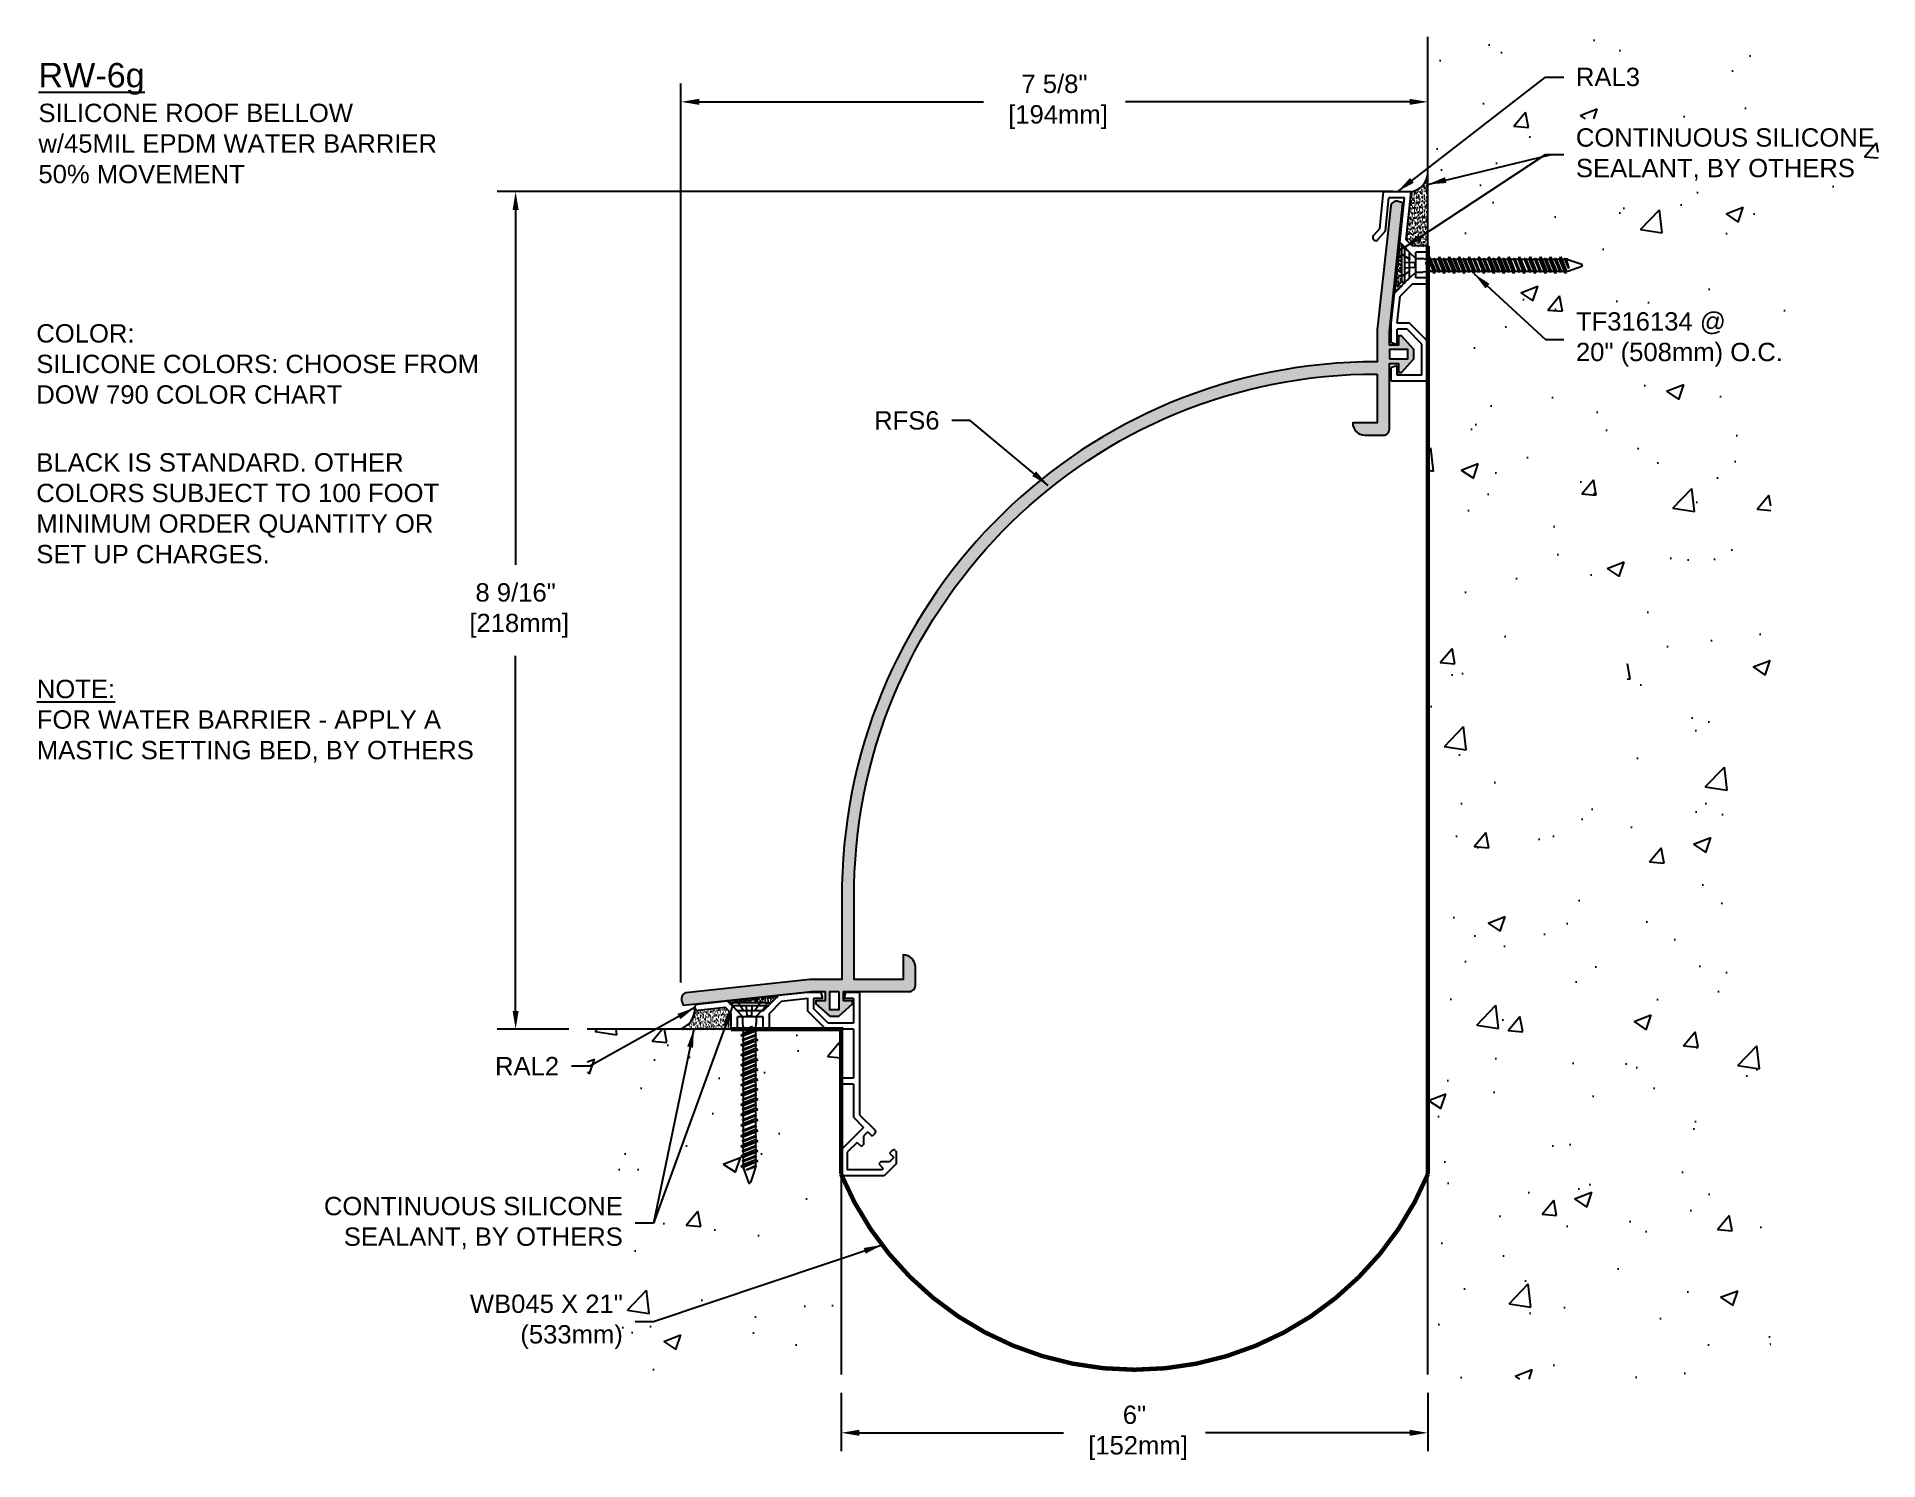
# Model space of a CAD drawing. Header units: inches. Extents: x 1.1 to 20, y 0.5 to 15.1.
import ezdxf

# ---------------------------------------------------------------- set-up
doc = ezdxf.new("R2010")
doc.units = ezdxf.units.IN
doc.header["$MEASUREMENT"] = 0
doc.linetypes.add('DASHED', pattern=[0.75, 0.5, -0.25])
for name, color, linetype in [('Anchors', 4, 'Continuous'), ('Conditions', 1, 'Continuous'), ('Dimensions', 3, 'Continuous'), ('Fillers', 2, 'Continuous'), ('Metals', 7, 'Continuous'), ('TEXT', 2, 'Continuous')]:
    doc.layers.add(name, color=color, linetype=linetype)
doc.styles.add('ARIAL', font='arial.ttf')
doc.dimstyles.new('Arial', dxfattribs={"dimtxt": 0.1875, "dimasz": 0.1875, "dimexe": 0.1875, "dimexo": 0.1875, "dimgap": 0.1875, "dimtad": 0, "dimtih": 1, "dimtoh": 1, "dimdec": 4, "dimzin": 3, "dimdsep": 46, "dimlunit": 4, "dimtxsty": 'ARIAL', "dimcen": 0.1875, "dimadec": 0, "dimazin": 0, "dimtfac": 1, "dimtdec": 4, "dimtofl": 0, "dimtmove": 0, "dimatfit": 3, "dimfxl": 0, "dimfrac": 2, "dimtolj": 1, "dimtzin": 0, "dimarcsym": 0})

# ---------------------------------------------------------------- blocks, each defined once
blk = doc.blocks.new('*D7')
at = {"layer": 'DEFPOINTS', "color": 0}
for p in [(9.371, 1.417), (15.371, 1.417), (15.371, 0.82)]:
    blk.add_point(p, dxfattribs=at)
at = {"layer": 'Dimensions', "color": 0, "lineweight": -2}
for p, q in [((9.371, 1.23), (9.371, 0.632)), ((15.371, 1.23), (15.371, 0.632)), ((9.559, 0.82), (11.646, 0.82)), ((15.184, 0.82), (13.096, 0.82))]:
    blk.add_line(p, q, dxfattribs=at)
at = {"layer": 'Dimensions', "color": 0}
for points in [[(9.559, 0.851), (9.559, 0.789), (9.371, 0.82)], [(15.184, 0.851), (15.184, 0.789), (15.371, 0.82)]]:
    blk.add_solid(points, dxfattribs=at)
at = {"layer": 'Dimensions', "color": 0, "insert": (12.371, 0.82), "char_height": 0.1875, "attachment_point": 5, "style": 'ARIAL'}
blk.add_mtext('\\A1;6"\\P [152mm]', dxfattribs=at)
blk = doc.blocks.new('A$C63CB1885')
for p, q in [((-0.176, 0), (-0.175, 0.018)), ((-0.176, 0), (0.176, 0)), ((-0.176, 0), (-0.07, -0.113)), ((-0.163, 0.029), (0.163, 0.029)), ((0.07, -0.113), (0.176, 0)), ((0.176, 0), (0.175, 0.018)), ((-0.07, -0.113), (0.07, -0.113)), ((-0.07, -0.113), (-0.07, -0.18)), ((0.07, -0.113), (0.07, -0.18)), ((-0.086, -0.302), (0.086, -0.251)), ((-0.086, -0.302), (-0.062, -0.289)), ((-0.086, -0.302), (-0.062, -0.315)), ((-0.086, -0.403), (0.086, -0.353)), ((-0.074, -0.251), (0.032, -0.215)), ((-0.074, -0.251), (-0.062, -0.245)), ((-0.074, -0.251), (-0.062, -0.257)), ((-0.074, -0.353), (0.074, -0.302)), ((-0.074, -0.353), (-0.062, -0.346)), ((-0.074, -0.353), (-0.062, -0.359)), ((-0.069, -0.189), (-0.063, -0.215)), ((-0.062, -0.245), (0.032, -0.215)), ((0.032, -0.215), (-0.062, -0.257)), ((-0.062, -0.225), (-0.062, -0.245)), ((0.062, -0.238), (-0.062, -0.289)), ((-0.062, -0.257), (-0.062, -0.289)), ((0.062, -0.264), (-0.062, -0.315)), ((-0.062, -0.346), (0.062, -0.296)), ((0.062, -0.308), (-0.062, -0.359)), ((-0.062, -0.315), (-0.062, -0.346)), ((0.062, -0.34), (-0.062, -0.391)), ((-0.062, -0.359), (-0.062, -0.391)), ((0.062, -0.366), (-0.062, -0.416)), ((0.062, -0.225), (0.062, -0.238)), ((0.086, -0.251), (0.062, -0.238)), ((0.086, -0.251), (0.062, -0.264)), ((0.062, -0.264), (0.062, -0.296)), ((0.074, -0.302), (0.062, -0.296)), ((0.074, -0.302), (0.062, -0.308)), ((0.062, -0.308), (0.062, -0.34)), ((0.086, -0.353), (0.062, -0.34)), ((0.086, -0.353), (0.062, -0.366)), ((0.062, -0.366), (0.062, -0.397)), ((0.069, -0.189), (0.063, -0.215)), ((-0.086, -0.403), (-0.062, -0.391)), ((-0.086, -0.403), (-0.062, -0.416)), ((-0.086, -0.505), (0.086, -0.454)), ((-0.086, -0.505), (-0.062, -0.492)), ((-0.086, -0.505), (-0.062, -0.518)), ((-0.086, -0.607), (0.086, -0.556)), ((-0.074, -0.454), (0.074, -0.403)), ((-0.074, -0.454), (-0.062, -0.448)), ((-0.074, -0.454), (-0.062, -0.46)), ((-0.074, -0.556), (0.074, -0.505)), ((-0.074, -0.556), (-0.062, -0.55)), ((-0.074, -0.556), (-0.062, -0.562)), ((-0.062, -0.448), (0.062, -0.397)), ((0.062, -0.41), (-0.062, -0.46)), ((-0.062, -0.416), (-0.062, -0.448)), ((0.062, -0.441), (-0.062, -0.492)), ((-0.062, -0.46), (-0.062, -0.492)), ((0.062, -0.467), (-0.062, -0.518)), ((-0.062, -0.55), (0.062, -0.499)), ((0.062, -0.511), (-0.062, -0.562)), ((-0.062, -0.518), (-0.062, -0.55)), ((0.062, -0.543), (-0.062, -0.594)), ((-0.062, -0.562), (-0.062, -0.594)), ((0.074, -0.403), (0.062, -0.397)), ((0.074, -0.403), (0.062, -0.41)), ((0.062, -0.41), (0.062, -0.441)), ((0.086, -0.454), (0.062, -0.441)), ((0.086, -0.454), (0.062, -0.467)), ((0.062, -0.467), (0.062, -0.499)), ((0.074, -0.505), (0.062, -0.499)), ((0.074, -0.505), (0.062, -0.511)), ((0.062, -0.511), (0.062, -0.543)), ((0.086, -0.556), (0.062, -0.543)), ((0.086, -0.556), (0.062, -0.569)), ((-0.086, -0.607), (-0.062, -0.594)), ((-0.086, -0.607), (-0.062, -0.619)), ((-0.086, -0.708), (0.086, -0.657)), ((-0.086, -0.708), (-0.062, -0.695)), ((-0.086, -0.708), (-0.062, -0.721)), ((-0.074, -0.657), (0.074, -0.607)), ((-0.074, -0.657), (-0.062, -0.651)), ((-0.074, -0.657), (-0.062, -0.664)), ((-0.074, -0.759), (0.074, -0.708)), ((-0.074, -0.759), (-0.062, -0.753)), ((0.062, -0.569), (-0.062, -0.619)), ((-0.062, -0.651), (0.062, -0.6)), ((0.062, -0.613), (-0.062, -0.664)), ((-0.062, -0.619), (-0.062, -0.651)), ((0.062, -0.644), (-0.062, -0.695)), ((-0.062, -0.664), (-0.062, -0.695)), ((0.062, -0.67), (-0.062, -0.721)), ((-0.062, -0.753), (0.062, -0.702)), ((0.062, -0.714), (-0.062, -0.765)), ((-0.062, -0.721), (-0.062, -0.753)), ((0.062, -0.746), (-0.062, -0.797)), ((0.062, -0.569), (0.062, -0.6)), ((0.074, -0.607), (0.062, -0.6)), ((0.074, -0.607), (0.062, -0.613)), ((0.062, -0.613), (0.062, -0.644)), ((0.086, -0.657), (0.062, -0.644)), ((0.086, -0.657), (0.062, -0.67)), ((0.062, -0.67), (0.062, -0.702)), ((0.074, -0.708), (0.062, -0.702)), ((0.074, -0.708), (0.062, -0.714)), ((0.062, -0.714), (0.062, -0.746)), ((0.086, -0.759), (0.062, -0.746)), ((-0.086, -0.81), (0.086, -0.759)), ((-0.086, -0.81), (-0.062, -0.797)), ((-0.086, -0.81), (-0.062, -0.823)), ((-0.086, -0.911), (0.086, -0.86)), ((-0.086, -0.911), (-0.062, -0.898)), ((-0.086, -0.911), (-0.062, -0.924)), ((-0.074, -0.759), (-0.062, -0.765)), ((-0.074, -0.86), (0.074, -0.81)), ((-0.074, -0.86), (-0.062, -0.854)), ((-0.074, -0.86), (-0.062, -0.867)), ((-0.074, -0.962), (0.074, -0.911)), ((-0.062, -0.765), (-0.062, -0.797)), ((0.062, -0.772), (-0.062, -0.823)), ((-0.062, -0.854), (0.062, -0.804)), ((0.062, -0.816), (-0.062, -0.867)), ((-0.062, -0.823), (-0.062, -0.854)), ((0.062, -0.848), (-0.062, -0.898)), ((-0.062, -0.867), (-0.062, -0.898)), ((0.062, -0.873), (-0.062, -0.924)), ((-0.062, -0.956), (0.062, -0.905)), ((0.062, -0.917), (-0.062, -0.968)), ((-0.062, -0.924), (-0.062, -0.956)), ((0.086, -0.759), (0.062, -0.772)), ((0.062, -0.772), (0.062, -0.804)), ((0.074, -0.81), (0.062, -0.804)), ((0.074, -0.81), (0.062, -0.816)), ((0.062, -0.816), (0.062, -0.848)), ((0.086, -0.86), (0.062, -0.848)), ((0.086, -0.86), (0.062, -0.873)), ((0.062, -0.873), (0.062, -0.905)), ((0.074, -0.911), (0.062, -0.905)), ((0.074, -0.911), (0.062, -0.917)), ((0.062, -0.917), (0.062, -0.949)), ((-0.086, -1.013), (0.086, -0.962)), ((-0.086, -1.013), (-0.062, -1)), ((-0.086, -1.013), (-0.062, -1.026)), ((-0.086, -1.114), (0.086, -1.064)), ((-0.086, -1.114), (-0.062, -1.101)), ((-0.086, -1.114), (-0.062, -1.127)), ((-0.074, -0.962), (-0.062, -0.956)), ((-0.074, -0.962), (-0.062, -0.968)), ((-0.074, -1.064), (0.074, -1.013)), ((-0.074, -1.064), (-0.062, -1.057)), ((-0.074, -1.064), (-0.062, -1.07)), ((-0.074, -1.171), (0.074, -1.121)), ((0.062, -0.949), (-0.062, -1)), ((-0.062, -0.968), (-0.062, -1)), ((0.062, -0.975), (-0.062, -1.026)), ((-0.062, -1.057), (0.062, -1.007)), ((0.062, -1.019), (-0.062, -1.07)), ((-0.062, -1.026), (-0.062, -1.057)), ((0.062, -1.051), (-0.062, -1.101)), ((-0.062, -1.07), (-0.062, -1.101)), ((0.062, -1.077), (-0.062, -1.127)), ((-0.062, -1.165), (0.062, -1.115)), ((0.062, -1.127), (-0.062, -1.178)), ((-0.062, -1.127), (-0.062, -1.165)), ((0.086, -0.962), (0.062, -0.949)), ((0.086, -0.962), (0.062, -0.975)), ((0.062, -0.975), (0.062, -1.007)), ((0.074, -1.013), (0.062, -1.007)), ((0.074, -1.013), (0.062, -1.019)), ((0.062, -1.019), (0.062, -1.051)), ((0.086, -1.064), (0.062, -1.051)), ((0.086, -1.064), (0.062, -1.077)), ((0.062, -1.077), (0.062, -1.115)), ((0.074, -1.121), (0.062, -1.115)), ((0.074, -1.121), (0.062, -1.127)), ((0.062, -1.127), (0.062, -1.159)), ((-0.086, -1.222), (0.086, -1.171)), ((-0.086, -1.222), (-0.062, -1.209)), ((-0.086, -1.222), (-0.062, -1.235)), ((-0.086, -1.332), (0.086, -1.282)), ((-0.074, -1.171), (-0.062, -1.165)), ((-0.074, -1.171), (-0.062, -1.178)), ((-0.074, -1.282), (0.074, -1.231)), ((-0.074, -1.282), (-0.062, -1.275)), ((-0.074, -1.282), (-0.062, -1.288)), ((0.062, -1.159), (-0.062, -1.209)), ((-0.062, -1.178), (-0.062, -1.209)), ((0.062, -1.184), (-0.062, -1.235)), ((-0.062, -1.275), (0.062, -1.225)), ((-0.062, -1.235), (-0.062, -1.275)), ((0.062, -1.237), (-0.062, -1.288)), ((0.062, -1.269), (-0.062, -1.319)), ((-0.062, -1.288), (-0.062, -1.319)), ((0.062, -1.295), (-0.062, -1.345)), ((0.086, -1.171), (0.062, -1.159)), ((0.086, -1.171), (0.062, -1.184)), ((0.062, -1.184), (0.062, -1.225)), ((0.074, -1.231), (0.062, -1.225)), ((0.074, -1.231), (0.062, -1.237)), ((0.062, -1.237), (0.062, -1.269)), ((0.086, -1.282), (0.062, -1.269)), ((0.086, -1.282), (0.062, -1.295)), ((0.062, -1.295), (0.062, -1.33)), ((-0.086, -1.332), (-0.062, -1.319)), ((-0.086, -1.332), (-0.062, -1.345)), ((-0.086, -1.438), (0.086, -1.387)), ((-0.086, -1.438), (-0.062, -1.425)), ((-0.086, -1.438), (-0.062, -1.451)), ((-0.086, -1.54), (0.086, -1.489)), ((-0.074, -1.387), (0.074, -1.336)), ((-0.074, -1.387), (-0.062, -1.381)), ((-0.074, -1.387), (-0.062, -1.393)), ((-0.074, -1.489), (0.074, -1.439)), ((-0.074, -1.489), (-0.062, -1.483)), ((-0.074, -1.489), (-0.062, -1.496)), ((-0.062, -1.381), (0.062, -1.33)), ((0.062, -1.343), (-0.062, -1.393)), ((-0.062, -1.345), (-0.062, -1.381)), ((0.062, -1.374), (-0.062, -1.425)), ((-0.062, -1.393), (-0.062, -1.425)), ((0.062, -1.4), (-0.062, -1.451)), ((-0.062, -1.483), (0.062, -1.433)), ((0.062, -1.445), (-0.062, -1.496)), ((-0.062, -1.451), (-0.062, -1.483)), ((0.062, -1.477), (-0.062, -1.527)), ((-0.062, -1.496), (-0.062, -1.527)), ((0.062, -1.502), (-0.062, -1.553)), ((0.074, -1.336), (0.062, -1.33)), ((0.074, -1.336), (0.062, -1.343)), ((0.062, -1.343), (0.062, -1.374)), ((0.086, -1.387), (0.062, -1.374)), ((0.086, -1.387), (0.062, -1.4)), ((0.062, -1.4), (0.062, -1.433)), ((0.074, -1.439), (0.062, -1.433)), ((0.074, -1.439), (0.062, -1.445)), ((0.062, -1.445), (0.062, -1.477)), ((0.086, -1.489), (0.062, -1.477)), ((0.086, -1.489), (0.062, -1.502)), ((0.062, -1.502), (0.062, -1.535)), ((-0.086, -1.54), (-0.062, -1.527)), ((-0.086, -1.54), (-0.062, -1.553)), ((-0.086, -1.643), (0.086, -1.592)), ((-0.086, -1.643), (-0.062, -1.63)), ((-0.086, -1.643), (-0.062, -1.655)), ((-0.074, -1.592), (0.074, -1.541)), ((-0.074, -1.592), (-0.062, -1.586)), ((-0.074, -1.592), (-0.062, -1.598)), ((-0.062, -1.586), (0.062, -1.535)), ((0.062, -1.547), (-0.062, -1.598)), ((-0.062, -1.553), (-0.062, -1.586)), ((0.062, -1.579), (-0.062, -1.63)), ((-0.062, -1.598), (-0.062, -1.63)), ((0.062, -1.605), (-0.062, -1.655)), ((-0.06, -1.668), (-0.01, -1.81)), ((-0.034, -1.679), (0.062, -1.636)), ((-0.034, -1.679), (0.074, -1.643)), ((0.062, -1.649), (-0.034, -1.679)), ((0.06, -1.668), (0.01, -1.81)), ((0.074, -1.541), (0.062, -1.535)), ((0.074, -1.541), (0.062, -1.547)), ((0.062, -1.547), (0.062, -1.579)), ((0.086, -1.592), (0.062, -1.579)), ((0.086, -1.592), (0.062, -1.605)), ((0.062, -1.605), (0.062, -1.652)), ((0.074, -1.643), (0.062, -1.636)), ((0.074, -1.643), (0.062, -1.649))]:
    blk.add_line(p, q)
at = {"linetype": 'DASHED', "ltscale": 0.025}
for p, q in [((-0.113, 0.029), (-0.024, -0.106)), ((-0.024, -0.106), (-0.031, 0.028)), ((0.024, -0.106), (0.031, 0.029)), ((0.112, 0.029), (0.024, -0.106)), ((-0.024, -0.106), (0.024, -0.106))]:
    blk.add_line(p, q, dxfattribs=at)
for centre, radius, start, end in [((-0.163, 0.017), 0.0112, 90, 175), ((0.163, 0.017), 0.0112, 5, 90), ((-0.023, -0.18), 0.0465, 180, 191.9357), ((0.023, -0.18), 0.0465, 348.0643, 0), ((-0.109, -0.225), 0.0465, 0, 11.9357), ((0.109, -0.225), 0.0465, 168.0643, 180), ((-0.016, -1.652), 0.0465, 183.9476, 199.3058), ((0.016, -1.652), 0.0465, 340.6942, 0), ((0, -1.806), 0.0106, 204.1001, 335.8999)]:
    blk.add_arc(centre, radius, start, end)
blk = doc.blocks.new('TF316134')
blk.add_blockref('A$C63CB1885', (0, -0.0285))
blk = doc.blocks.new('*D8')
at = {"layer": 'DEFPOINTS', "color": 0}
for p in [(6.044, 13.51), (15.2, 13.51), (6.777, 4.947)]:
    blk.add_point(p, dxfattribs=at)
at = {"layer": 'Dimensions', "color": 0, "lineweight": -2}
for p, q in [((15.013, 13.51), (5.856, 13.51)), ((6.044, 13.322), (6.044, 9.694)), ((6.044, 5.134), (6.044, 8.763)), ((6.589, 4.947), (5.856, 4.947))]:
    blk.add_line(p, q, dxfattribs=at)
at = {"layer": 'Dimensions', "color": 0}
for points in [[(6.013, 13.322), (6.075, 13.322), (6.044, 13.51)], [(6.013, 5.134), (6.075, 5.134), (6.044, 4.947)]]:
    blk.add_solid(points, dxfattribs=at)
at = {"layer": 'Dimensions', "color": 0, "insert": (6.044, 9.228), "char_height": 0.1875, "attachment_point": 5, "style": 'ARIAL'}
blk.add_mtext('\\A1;8 9/16"\\P [218mm]', dxfattribs=at)
blk = doc.blocks.new('*D9')
at = {"layer": 'DEFPOINTS', "color": 0}
for p in [(15.371, 14.428), (15.371, 13.584), (7.734, 5.238)]:
    blk.add_point(p, dxfattribs=at)
at = {"layer": 'Dimensions', "color": 0, "lineweight": -2}
for p, q in [((7.734, 5.425), (7.734, 14.615)), ((15.371, 13.772), (15.371, 14.615)), ((7.922, 14.428), (10.828, 14.428)), ((15.184, 14.428), (12.278, 14.428))]:
    blk.add_line(p, q, dxfattribs=at)
at = {"layer": 'Dimensions', "color": 0}
for points in [[(7.922, 14.459), (7.922, 14.397), (7.734, 14.428)], [(15.184, 14.459), (15.184, 14.397), (15.371, 14.428)]]:
    blk.add_solid(points, dxfattribs=at)
at = {"layer": 'Dimensions', "color": 0, "insert": (11.553, 14.428), "char_height": 0.1875, "attachment_point": 5, "style": 'ARIAL'}
blk.add_mtext('\\A1;7 5/8"\\P [194mm]', dxfattribs=at)
blk = doc.blocks.new('RAL2')
for p, q in [((-1.497, 1.72), (-1.497, 1.718)), ((-1.162, 1.787), (-1.47, 1.753)), ((-1.185, 1.722), (-1.464, 1.692)), ((-1.125, 1.662), (-1.185, 1.722)), ((-1.062, 1.687), (-1.162, 1.787)), ((-0.797, 1.687), (-0.642, 1.843)), ((-0.735, 1.662), (-0.613, 1.784)), ((-0.345, 1.875), (-0.642, 1.843)), ((-0.338, 1.813), (-0.613, 1.784)), ((-0.205, 1.875), (-0.345, 1.875)), ((-0.345, 1.813), (-0.345, 1.687)), ((-0.188, 1.813), (-0.283, 1.813)), ((-0.283, 1.813), (-0.283, 1.713)), ((-0.132, 1.562), (-0.283, 1.713)), ((-0.188, 1.813), (-0.205, 1.875)), ((0.03, 1.813), (0.047, 1.875)), ((0.125, 1.813), (0.03, 1.813)), ((0.187, 1.875), (0.047, 1.875)), ((0.125, 1.813), (0.125, 1.562)), ((0.187, 1.875), (0.187, 0.625)), ((-1.125, 1.5), (-1.125, 1.662)), ((-0.797, 1.687), (-1.062, 1.687)), ((-0.797, 1.625), (-1.062, 1.625)), ((-1.062, 1.5), (-1.062, 1.625)), ((-0.797, 1.5), (-0.797, 1.625)), ((-0.735, 1.5), (-0.735, 1.662)), ((-0.158, 1.5), (-0.345, 1.687)), ((0.125, 1.562), (-0.132, 1.562)), ((-1.062, 1.5), (-1.125, 1.5)), ((-0.735, 1.5), (-0.797, 1.5)), ((0.125, 1.5), (-0.158, 1.5)), ((0.125, 1.5), (0.125, 1)), ((0, 1), (0, 0.938)), ((0.125, 1), (0, 1)), ((0.125, 0.938), (0, 0.938)), ((0.125, 0.938), (0.125, 0.599)), ((0.125, 0.599), (0.228, 0.496)), ((0.187, 0.625), (0.346, 0.466)), ((0.228, 0.496), (0, 0.268)), ((0.272, 0.452), (0.228, 0.408)), ((0.228, 0.408), (0.228, 0.321)), ((0.272, 0.452), (0.316, 0.408)), ((0.346, 0.438), (0.316, 0.408)), ((0, 0.268), (0, 0)), ((0.163, 0.343), (0.062, 0.242)), ((0.062, 0.242), (0.062, 0.062)), ((0.163, 0.343), (0.206, 0.299)), ((0.228, 0.321), (0.206, 0.299)), ((0.522, 0.261), (0.493, 0.232)), ((0.493, 0.232), (0.537, 0.187)), ((0.551, 0.261), (0.563, 0.249)), ((0.563, 0.249), (0.563, 0.125)), ((0.438, 0), (0, 0)), ((0.412, 0.062), (0.062, 0.062)), ((0.405, 0.144), (0.383, 0.122)), ((0.383, 0.122), (0.428, 0.077)), ((0.493, 0.143), (0.405, 0.144)), ((0.428, 0.077), (0.412, 0.062)), ((0.563, 0.125), (0.438, 0)), ((0.537, 0.187), (0.493, 0.143))]:
    blk.add_line(p, q)
for centre, radius, start, end in [((-1.467, 1.723), 0.03, 96.1768, 186.1768), ((-1.467, 1.721), 0.03, 186.1768, 276.1768), ((0.332, 0.452), 0.02, 315, 45), ((0.537, 0.247), 0.02, 45, 135)]:
    blk.add_arc(centre, radius, start, end)
blk = doc.blocks.new('RAL3')
for p, q in [((-0.493, 1.563), (-0.454, 1.938)), ((-0.171, 1.938), (-0.454, 1.938)), ((-0.223, 1.444), (-0.171, 1.938)), ((-0.434, 1.537), (-0.398, 1.876)), ((-0.24, 1.876), (-0.398, 1.876)), ((-0.288, 1.421), (-0.24, 1.876)), ((-0.493, 1.563), (-0.558, 1.489)), ((-0.434, 1.537), (-0.511, 1.449)), ((-0.187, 1.32), (-0.288, 1.421)), ((-0.161, 1.383), (-0.223, 1.444)), ((-0.187, 1.056), (-0.187, 1.32)), ((0, 1.383), (-0.161, 1.383)), ((0, 1.32), (-0.125, 1.32)), ((-0.125, 1.056), (-0.125, 1.32)), ((0, 1.32), (0, 1.383)), ((-0.187, 1.056), (-0.343, 0.9)), ((-0.161, 0.993), (-0.283, 0.871)), ((0, 0.993), (-0.161, 0.993)), ((0, 1.056), (-0.125, 1.056)), ((0, 0.993), (0, 1.056)), ((-0.375, 0.593), (-0.343, 0.9)), ((-0.313, 0.593), (-0.283, 0.871)), ((-0.375, 0.392), (-0.375, 0.593)), ((-0.187, 0.593), (-0.313, 0.593)), ((0, 0.406), (-0.187, 0.593)), ((-0.313, 0.375), (-0.375, 0.392)), ((-0.313, 0.375), (-0.313, 0.531)), ((-0.213, 0.531), (-0.313, 0.531)), ((-0.062, 0.38), (-0.213, 0.531)), ((-0.062, 0.062), (-0.062, 0.38)), ((0, 0), (0, 0.406)), ((-0.313, 0.157), (-0.375, 0.14)), ((-0.375, 0), (-0.375, 0.14)), ((0, 0), (-0.375, 0)), ((-0.313, 0.062), (-0.313, 0.157)), ((-0.062, 0.062), (-0.313, 0.062))]:
    blk.add_line(p, q)
blk.add_arc((-0.534, 1.469), 0.031, 138.8174, 318.8174)
blk = doc.blocks.new('RFS6 at 6RW')
h = blk.add_hatch(color=256)
h.dxf.hatch_style = 1
h.paths.add_polyline_path([(5.769, 6.423), (5.863, 6.423), (5.863, 6.329), (5.894, 6.329), (6.019, 6.47), (6.019, 6.517), (6.019, 6.564), (5.894, 6.704), (5.863, 6.704), (5.863, 6.611), (5.769, 6.611), (5.769, 6.75), (5.907, 8.063), (5.859, 8.079, 0.414214), (5.782, 8.035), (5.644, 6.767), (5.644, 6.439, 0.40954), (0.172, 1.085), (0.172, 0.125), (-0.156, 0.125), (-1.424, -0.013, 0.414214), (-1.468, -0.09), (-1.452, -0.138), (-0.14, 0), (0, 0), (0, -0.094), (-0.094, -0.094), (-0.094, -0.125), (0.047, -0.25), (0.094, -0.25), (0.141, -0.25), (0.281, -0.125), (0.281, -0.094), (0.188, -0.094), (0.188, 0), (0.859, 0, 0.414214), (0.922, 0.062), (0.922, 0.251, 0.416578), (0.797, 0.375), (0.797, 0.125), (0.297, 0.125), (0.297, 1.084, -0.409496), (5.644, 6.314), (5.644, 5.814), (5.394, 5.814, 0.416578), (5.518, 5.689), (5.706, 5.689, 0.414214), (5.769, 5.751)])
h.paths.add_polyline_path([(5.769, 6.47), (5.769, 6.517), (5.769, 6.564), (5.956, 6.564), (5.956, 6.47)], flags=16)
h.paths.add_polyline_path([(0.141, 0), (0.141, -0.188), (0.047, -0.188), (0.047, 0), (0.094, 0)], flags=16)
blk.add_lwpolyline([(5.644, 6.314), (5.644, 5.814), (5.394, 5.814), (5.394, 5.813, 0.414214), (5.518, 5.689), (5.706, 5.689, 0.414214), (5.769, 5.751), (5.769, 6.423), (5.863, 6.423), (5.863, 6.329), (5.894, 6.329), (6.019, 6.47), (6.019, 6.517), (6.019, 6.564), (5.894, 6.704), (5.863, 6.704), (5.863, 6.611), (5.769, 6.611), (5.769, 6.75), (5.907, 8.063), (5.859, 8.079, 0.414214), (5.782, 8.035), (5.644, 6.767), (5.644, 6.439, 0.40954), (0.172, 1.085), (0.172, 0.125), (-0.156, 0.125), (-1.424, -0.013, 0.414214), (-1.468, -0.09), (-1.452, -0.138), (-0.14, 0), (0, 0), (0, -0.094), (-0.094, -0.094), (-0.094, -0.125), (0.047, -0.25), (0.094, -0.25), (0.141, -0.25), (0.281, -0.125), (0.281, -0.094), (0.188, -0.094), (0.188, 0), (0.859, 0, 0.414214), (0.922, 0.062), (0.922, 0.251, 0.414214), (0.798, 0.375), (0.797, 0.375), (0.797, 0.125), (0.297, 0.125), (0.297, 1.084, -0.409476), (5.644, 6.314)], format="xyb")
for points in [[(5.769, 6.47), (5.956, 6.47), (5.956, 6.564), (5.769, 6.564), (5.769, 6.517)], [(0.141, 0), (0.141, -0.188), (0.047, -0.188), (0.047, 0), (0.094, 0)]]:
    blk.add_lwpolyline(points, close=True)

msp = doc.modelspace()

# ---------------------------------------------------------------- hatches: boundary and pattern name
at = {"layer": 'Conditions'}
h = msp.add_hatch(dxfattribs=at)
h.set_pattern_fill('AR-CONC', color=256, scale=0.25)
h.set_pattern_definition([(50, (-6.4865, -6.034), (1.79315, -0.15688), [0.1875, -2.0625]), (355, (-6.4865, -6.034), (-0.34688, 1.88048), [0.15, -1.65]), (100.4514, (-6.337, -6.047), (1.44627, 1.7236), [0.15935, -1.752855]), (46.184, (-6.4865, -5.534), (2.6681, -0.4138), [0.28125, -3.09375]), (96.636, (-6.2642, -5.5685), (2.33665, 2.4353), [0.23903, -2.62928]), (351.184, (-6.4865, -5.534), (2.33665, 2.4353), [0.225, -2.475]), (21, (-6.2365, -5.659), (1.49227, -1.00655), [0.1875, -2.0625]), (326, (-6.2365, -5.659), (0.60829, 1.81288), [0.15, -1.65]), (71.4514, (-6.1122, -5.7428), (2.10056, 0.80633), [0.15935, -1.752855]), (37.5, (-6.4865, -6.03397), (0.0304, 0.832235), [0, -1.63, 0, -1.675, 0, -1.65625]), (7.5, (-6.4865, -6.034), (0.657674, 0.98603), [0, -0.955, 0, -1.5925, 0, -0.63125]), (327.5, (-7.044, -6.034), (1.334556, -0.056387), [0, -0.625, 0, -1.95, 0, -2.5875]), (317.5, (-7.294, -6.034), (1.457965, 0.250262), [0, -0.8125, 0, -1.295, 0, -1.8375])])
h.paths.add_polyline_path([(18.87744, 15.09266), (15.37131, 15.09266), (15.37131, 1.36989), (18.87744, 1.36989)])
edge = h.paths.add_edge_path(flags=16)
edge.add_line((16.77685, 12.67097), (16.76387, 12.69508))
edge.add_line((16.76387, 12.69508), (16.73228, 12.69508))
edge.add_line((16.73228, 12.69508), (16.72607, 12.68353))
edge.add_line((16.72607, 12.68353), (16.71985, 12.69508))
edge.add_line((16.71985, 12.69508), (16.68756, 12.69508))
edge.add_line((16.68756, 12.69508), (16.67459, 12.67097))
edge.add_line((16.67459, 12.67097), (16.66161, 12.69507))
edge.add_line((16.66161, 12.69507), (16.63001, 12.69507))
edge.add_line((16.63001, 12.69507), (16.6238, 12.68353))
edge.add_line((16.6238, 12.68353), (16.61759, 12.69507))
edge.add_line((16.61759, 12.69507), (16.5853, 12.69507))
edge.add_line((16.5853, 12.69507), (16.57232, 12.67097))
edge.add_line((16.57232, 12.67097), (16.55935, 12.69507))
edge.add_line((16.55935, 12.69507), (16.52775, 12.69506))
edge.add_line((16.52775, 12.69506), (16.52154, 12.68353))
edge.add_line((16.52154, 12.68353), (16.51534, 12.69506))
edge.add_line((16.51534, 12.69506), (16.47966, 12.69506))
edge.add_line((16.47966, 12.69506), (16.46669, 12.67097))
edge.add_line((16.46669, 12.67097), (16.45372, 12.69506))
edge.add_line((16.45372, 12.69506), (16.42211, 12.69506))
edge.add_line((16.42211, 12.69506), (16.41591, 12.68353))
edge.add_line((16.41591, 12.68353), (16.40971, 12.69506))
edge.add_line((16.40971, 12.69506), (16.36953, 12.69505))
edge.add_line((16.36953, 12.69505), (16.35656, 12.67097))
edge.add_line((16.35656, 12.67097), (16.3436, 12.69505))
edge.add_line((16.3436, 12.69505), (16.31198, 12.69505))
edge.add_line((16.31198, 12.69505), (16.30578, 12.68353))
edge.add_line((16.30578, 12.68353), (16.29959, 12.69505))
edge.add_line((16.29959, 12.69505), (16.26164, 12.69504))
edge.add_line((16.26164, 12.69504), (16.24868, 12.67097))
edge.add_line((16.24868, 12.67097), (16.23572, 12.69504))
edge.add_line((16.23572, 12.69504), (16.20404, 12.69504))
edge.add_line((16.20404, 12.69504), (16.20407, 12.69498))
edge.add_line((16.20407, 12.69498), (16.1979, 12.68353))
edge.add_line((16.1979, 12.68353), (16.19171, 12.69504))
edge.add_line((16.19171, 12.69504), (16.16008, 12.69504))
edge.add_line((16.16008, 12.69504), (16.14712, 12.67097))
edge.add_line((16.14712, 12.67097), (16.13417, 12.69503))
edge.add_line((16.13417, 12.69503), (16.10248, 12.69503))
edge.add_line((16.10248, 12.69503), (16.1025, 12.69498))
edge.add_line((16.1025, 12.69498), (16.09634, 12.68353))
edge.add_line((16.09634, 12.68353), (16.09015, 12.69503))
edge.add_line((16.09015, 12.69503), (16.05851, 12.69503))
edge.add_line((16.05851, 12.69503), (16.04556, 12.67097))
edge.add_line((16.04556, 12.67097), (16.03261, 12.69503))
edge.add_line((16.03261, 12.69503), (16.00092, 12.69502))
edge.add_line((16.00092, 12.69502), (16.00094, 12.69498))
edge.add_line((16.00094, 12.69498), (15.99478, 12.68353))
edge.add_line((15.99478, 12.68353), (15.98859, 12.69502))
edge.add_line((15.98859, 12.69502), (15.95694, 12.69502))
edge.add_line((15.95694, 12.69502), (15.944, 12.67097))
edge.add_line((15.944, 12.67097), (15.93105, 12.69502))
edge.add_line((15.93105, 12.69502), (15.89937, 12.69502))
edge.add_line((15.89937, 12.69502), (15.89938, 12.69498))
edge.add_line((15.89938, 12.69498), (15.89321, 12.68353))
edge.add_line((15.89321, 12.68353), (15.88703, 12.69501))
edge.add_line((15.88703, 12.69501), (15.85538, 12.69501))
edge.add_line((15.85538, 12.69501), (15.84243, 12.67097))
edge.add_line((15.84243, 12.67097), (15.82949, 12.69501))
edge.add_line((15.82949, 12.69501), (15.79781, 12.69501))
edge.add_line((15.79781, 12.69501), (15.79782, 12.69498))
edge.add_line((15.79782, 12.69498), (15.79165, 12.68353))
edge.add_line((15.79165, 12.68353), (15.78548, 12.69501))
edge.add_line((15.78548, 12.69501), (15.75381, 12.695))
edge.add_line((15.75381, 12.695), (15.74087, 12.67097))
edge.add_line((15.74087, 12.67097), (15.72793, 12.695))
edge.add_line((15.72793, 12.695), (15.69625, 12.695))
edge.add_line((15.69625, 12.695), (15.69625, 12.69498))
edge.add_line((15.69625, 12.69498), (15.69009, 12.68353))
edge.add_line((15.69009, 12.68353), (15.68392, 12.695))
edge.add_line((15.68392, 12.695), (15.65224, 12.695))
edge.add_line((15.65224, 12.695), (15.63931, 12.67097))
edge.add_line((15.63931, 12.67097), (15.62638, 12.69499))
edge.add_line((15.62638, 12.69499), (15.59469, 12.69499))
edge.add_line((15.59469, 12.69499), (15.59469, 12.69498))
edge.add_line((15.59469, 12.69498), (15.58853, 12.68353))
edge.add_line((15.58853, 12.68353), (15.58236, 12.69499))
edge.add_line((15.58236, 12.69499), (15.55068, 12.69499))
edge.add_line((15.55068, 12.69499), (15.53775, 12.67097))
edge.add_line((15.53775, 12.67097), (15.52482, 12.69499))
edge.add_line((15.52482, 12.69499), (15.49313, 12.69498))
edge.add_line((15.49313, 12.69498), (15.48696, 12.68353))
edge.add_line((15.48696, 12.68353), (15.4808, 12.69498))
edge.add_line((15.4808, 12.69498), (15.44911, 12.69498))
edge.add_line((15.44911, 12.69498), (15.43618, 12.67097))
edge.add_line((15.43618, 12.67097), (15.42326, 12.69498))
edge.add_line((15.42326, 12.69498), (15.39157, 12.69498))
edge.add_line((15.39157, 12.69498), (15.3854, 12.68353))
edge.add_line((15.3854, 12.68353), (15.37924, 12.69498))
edge.add_line((15.37924, 12.69498), (15.42326, 12.69498))
edge.add_line((15.42326, 12.69498), (15.37248, 12.81947))
edge.add_line((15.37248, 12.81947), (15.3854, 12.84347))
edge.add_line((15.3854, 12.84347), (15.39833, 12.81947))
edge.add_line((15.39833, 12.81947), (15.43002, 12.81947))
edge.add_line((15.43002, 12.81947), (15.43618, 12.83092))
edge.add_line((15.43618, 12.83092), (15.44235, 12.81947))
edge.add_line((15.44235, 12.81947), (15.47404, 12.81947))
edge.add_line((15.47404, 12.81947), (15.48696, 12.84347))
edge.add_line((15.48696, 12.84347), (15.49989, 12.81947))
edge.add_line((15.49989, 12.81947), (15.53158, 12.81947))
edge.add_line((15.53158, 12.81947), (15.53775, 12.83092))
edge.add_line((15.53775, 12.83092), (15.54391, 12.81947))
edge.add_line((15.54391, 12.81947), (15.5756, 12.81947))
edge.add_line((15.5756, 12.81947), (15.58853, 12.84347))
edge.add_line((15.58853, 12.84347), (15.60145, 12.81947))
edge.add_line((15.60145, 12.81947), (15.63315, 12.81947))
edge.add_line((15.63315, 12.81947), (15.63931, 12.83092))
edge.add_line((15.63931, 12.83092), (15.64547, 12.81947))
edge.add_line((15.64547, 12.81947), (15.67716, 12.81947))
edge.add_line((15.67716, 12.81947), (15.69009, 12.84347))
edge.add_line((15.69009, 12.84347), (15.70301, 12.81947))
edge.add_line((15.70301, 12.81947), (15.73471, 12.81947))
edge.add_line((15.73471, 12.81947), (15.74087, 12.83092))
edge.add_line((15.74087, 12.83092), (15.74703, 12.81947))
edge.add_line((15.74703, 12.81947), (15.77873, 12.81947))
edge.add_line((15.77873, 12.81947), (15.79165, 12.84347))
edge.add_line((15.79165, 12.84347), (15.80458, 12.81947))
edge.add_line((15.80458, 12.81947), (15.83627, 12.81947))
edge.add_line((15.83627, 12.81947), (15.84243, 12.83092))
edge.add_line((15.84243, 12.83092), (15.8486, 12.81947))
edge.add_line((15.8486, 12.81947), (15.88029, 12.81947))
edge.add_line((15.88029, 12.81947), (15.89321, 12.84347))
edge.add_line((15.89321, 12.84347), (15.90614, 12.81947))
edge.add_line((15.90614, 12.81947), (15.93783, 12.81947))
edge.add_line((15.93783, 12.81947), (15.944, 12.83092))
edge.add_line((15.944, 12.83092), (15.95016, 12.81947))
edge.add_line((15.95016, 12.81947), (15.98185, 12.81947))
edge.add_line((15.98185, 12.81947), (15.99478, 12.84347))
edge.add_line((15.99478, 12.84347), (16.0077, 12.81947))
edge.add_line((16.0077, 12.81947), (16.0394, 12.81947))
edge.add_line((16.0394, 12.81947), (16.04556, 12.83092))
edge.add_line((16.04556, 12.83092), (16.05172, 12.81947))
edge.add_line((16.05172, 12.81947), (16.08341, 12.81947))
edge.add_line((16.08341, 12.81947), (16.09634, 12.84347))
edge.add_line((16.09634, 12.84347), (16.10926, 12.81947))
edge.add_line((16.10926, 12.81947), (16.14096, 12.81947))
edge.add_line((16.14096, 12.81947), (16.14712, 12.83092))
edge.add_line((16.14712, 12.83092), (16.15328, 12.81947))
edge.add_line((16.15328, 12.81947), (16.18498, 12.81947))
edge.add_line((16.18498, 12.81947), (16.1979, 12.84347))
edge.add_line((16.1979, 12.84347), (16.21083, 12.81947))
edge.add_line((16.21083, 12.81947), (16.24884, 12.81947))
edge.add_line((16.24884, 12.81947), (16.255, 12.83092))
edge.add_line((16.255, 12.83092), (16.26116, 12.81947))
edge.add_line((16.26116, 12.81947), (16.29286, 12.81947))
edge.add_line((16.29286, 12.81947), (16.30578, 12.84347))
edge.add_line((16.30578, 12.84347), (16.31871, 12.81947))
edge.add_line((16.31871, 12.81947), (16.35897, 12.81947))
edge.add_line((16.35897, 12.81947), (16.36513, 12.83092))
edge.add_line((16.36513, 12.83092), (16.37129, 12.81947))
edge.add_line((16.37129, 12.81947), (16.40299, 12.81947))
edge.add_line((16.40299, 12.81947), (16.41591, 12.84347))
edge.add_line((16.41591, 12.84347), (16.42883, 12.81947))
edge.add_line((16.42883, 12.81947), (16.4646, 12.81947))
edge.add_line((16.4646, 12.81947), (16.47076, 12.83092))
edge.add_line((16.47076, 12.83092), (16.47692, 12.81947))
edge.add_line((16.47692, 12.81947), (16.50862, 12.81947))
edge.add_line((16.50862, 12.81947), (16.52154, 12.84347))
edge.add_line((16.52154, 12.84347), (16.53447, 12.81947))
edge.add_line((16.53447, 12.81947), (16.56686, 12.81947))
edge.add_line((16.56686, 12.81947), (16.57302, 12.83092))
edge.add_line((16.57302, 12.83092), (16.57919, 12.81947))
edge.add_line((16.57919, 12.81947), (16.61088, 12.81947))
edge.add_line((16.61088, 12.81947), (16.6238, 12.84347))
edge.add_line((16.6238, 12.84347), (16.63673, 12.81947))
edge.add_line((16.63673, 12.81947), (16.66912, 12.81947))
edge.add_line((16.66912, 12.81947), (16.67528, 12.83092))
edge.add_line((16.67528, 12.83092), (16.68145, 12.81947))
edge.add_line((16.68145, 12.81947), (16.71314, 12.81947))
edge.add_line((16.71314, 12.81947), (16.72607, 12.84347))
edge.add_line((16.72607, 12.84347), (16.73899, 12.81947))
edge.add_line((16.73899, 12.81947), (16.77068, 12.81947))
edge.add_line((16.77068, 12.81947), (16.77685, 12.83092))
edge.add_line((16.77685, 12.83092), (16.78301, 12.81947))
edge.add_line((16.78301, 12.81947), (16.79443, 12.81947))
edge.add_line((16.79443, 12.81947), (16.94295, 12.76745))
edge.add_arc((16.9403, 12.75722), 0.01056, -65.899922, 75.488576, ccw=False)
edge.add_line((16.94462, 12.74758), (16.79036, 12.69355))
edge.add_line((16.79036, 12.69355), (16.78977, 12.69498))
edge.add_line((16.78977, 12.69498), (16.77685, 12.67097))
h.paths.add_polyline_path([(16.73223, 12.69498), (16.68145, 12.81947), (16.66912, 12.81947), (16.7199, 12.69498)], flags=0)
h.paths.add_polyline_path([(16.62997, 12.69498), (16.57919, 12.81947), (16.56686, 12.81947), (16.61764, 12.69498)], flags=0)
h.paths.add_polyline_path([(16.52771, 12.69498), (16.47692, 12.81947), (16.4646, 12.81947), (16.51538, 12.69498)], flags=0)
h.paths.add_polyline_path([(16.42207, 12.69498), (16.37129, 12.81947), (16.35897, 12.81947), (16.40975, 12.69498)], flags=0)
h.paths.add_polyline_path([(16.31195, 12.69498), (16.26116, 12.81947), (16.24884, 12.81947), (16.29962, 12.69498)], flags=0)
h.paths.add_polyline_path([(15.49313, 12.69498), (15.44235, 12.81947), (15.43002, 12.81947), (15.4808, 12.69498)], flags=0)
h.paths.add_polyline_path([(15.88935, 7.66825), (17.40905, 7.66825), (17.40905, 8.84617), (15.88935, 8.84617)], flags=16)
h.paths.add_polyline_path([(16.81704, 14.48687), (17.56601, 14.48687), (17.56601, 14.87326), (16.81704, 14.87326)], flags=16)
h.paths.add_polyline_path([(16.82995, 11.67049), (19.03992, 11.67049), (19.03992, 12.3727), (16.82995, 12.3727)])
h.paths.add_polyline_path([(16.82458, 13.55276), (19.97461, 13.55276), (19.97461, 14.25497), (16.82458, 14.25497)])
h = msp.add_hatch(dxfattribs=at)
h.set_pattern_fill('AR-SAND', color=256, scale=0.02)
h.set_pattern_definition([(37.5, (-6.486506, -6.033968), (-0.001259867, 0.038536475), [0, -0.0304, 0, -0.034, 0, -0.0325]), (7.5, (-6.486506, -6.03397), (0.03539553, 0.05644292), [0, -0.0164, 0, -0.0274, 0, -0.0105]), (327.5, (-6.511106, -6.033968), (0.062282837, 0.00011318), [0, -0.01, 0, -0.036, 0, -0.047]), (317.5, (-6.511106, -6.03397), (0.06012253, 0.01755351), [0, -0.005, 0, -0.0236, 0, -0.027])])
h.paths.add_polyline_path([(15.37131, 13.69113, -0.33829391), (15.20002, 13.50951), (15.14813, 13.01587), (15.20999, 12.95401), (15.37131, 12.95401)])
h = msp.add_hatch(dxfattribs=at)
h.set_pattern_fill('AR-SAND', color=256, scale=0.02)
h.set_pattern_definition([(37.5, (4.243172, 4.490375), (-0.00125987, 0.038536475), [0, -0.0304, 0, -0.034, 0, -0.0325]), (7.5, (4.24317, 4.490375), (0.03539553, 0.05644292), [0, -0.0164, 0, -0.0274, 0, -0.0105]), (327.5, (4.218572, 4.490375), (0.06228284, 0.00011318), [0, -0.01, 0, -0.036, 0, -0.047]), (317.5, (4.21857, 4.490375), (0.06012253, 0.01755351), [0, -0.005, 0, -0.0236, 0, -0.027])])
h.paths.add_polyline_path([(15.10581, 12.92067, -0.38887873), (15.11608, 12.93188), (15.13431, 12.93347), (15.18431, 12.88614), (15.18431, 12.89201), (15.08338, 12.99294), (15.02855, 12.47125), (15.18431, 12.62701), (15.18431, 12.62831), (15.13431, 12.58097), (15.11608, 12.58257, -0.38887873), (15.10581, 12.59378)])
h = msp.add_hatch(dxfattribs=at)
h.set_pattern_fill('AR-SAND', color=256, scale=0.02)
h.set_pattern_definition([(37.5, (0.243172, 0.490375), (-0.00125987, 0.03853648), [0, -0.0304, 0, -0.034, 0, -0.0325]), (7.5, (0.24317, 0.490375), (0.03539553, 0.05644292), [0, -0.0164, 0, -0.0274, 0, -0.0105]), (327.5, (0.218572, 0.490375), (0.06228284, 0.00011318), [0, -0.01, 0, -0.036, 0, -0.047]), (317.5, (0.21857, 0.490375), (0.06012253, 0.0175535), [0, -0.005, 0, -0.0236, 0, -0.027])])
h.paths.add_polyline_path([(8.73146, 5.28941), (8.21099, 5.23309), (8.2997, 5.14437), (8.25765, 5.18879), (8.25925, 5.20702, -0.38887873), (8.27045, 5.21729), (8.59735, 5.21729, -0.38887873), (8.60856, 5.20702), (8.61015, 5.18879), (8.55782, 5.13351), (8.57556, 5.13351)])
h = msp.add_hatch(dxfattribs=at)
h.set_pattern_fill('AR-SAND', color=256, scale=0.02)
h.set_pattern_definition([(37.5, (4.01313, -0.371004), (-0.00125987, 0.03853648), [0, -0.0304, 0, -0.034, 0, -0.0325]), (7.5, (4.01313, -0.371004), (0.03539553, 0.05644292), [0, -0.0164, 0, -0.0274, 0, -0.0105]), (327.5, (3.98853, -0.371004), (0.06228284, 0.00011318), [0, -0.01, 0, -0.036, 0, -0.047]), (317.5, (3.98853, -0.371004), (0.06012253, 0.0175535), [0, -0.005, 0, -0.0236, 0, -0.027])])
h.paths.add_polyline_path([(8.24806, 5.10833), (8.18814, 5.16825), (7.90956, 5.1381, -0.41421356), (7.8765, 5.1647, -0.35781751), (7.71503, 4.94651), (8.24806, 4.94651)])
h = msp.add_hatch(dxfattribs=at)
h.set_pattern_fill('AR-CONC', color=256, scale=0.25)
h.set_pattern_definition([(50, (-0.4865, -0.034), (1.79315, -0.15688), [0.1875, -2.0625]), (355, (-0.4865, -0.034), (-0.34688, 1.88048), [0.15, -1.65]), (100.451, (-0.337, -0.047), (1.44627, 1.7236), [0.15935, -1.75286]), (46.184, (-0.4865, 0.466), (2.6681, -0.4138), [0.28125, -3.09375]), (96.636, (-0.2642, 0.4315), (2.33665, 2.4353), [0.239, -2.6293]), (351.184, (-0.4865, 0.466), (2.33665, 2.4353), [0.225, -2.475]), (21, (-0.2365, 0.341), (1.49227, -1.00655), [0.1875, -2.0625]), (326, (-0.2365, 0.341), (0.6083, 1.81288), [0.15, -1.65]), (71.451, (-0.1122, 0.2572), (2.10056, 0.80633), [0.15935, -1.75286]), (37.5, (-0.4865, -0.03397), (0.0304, 0.832235), [0, -1.63, 0, -1.675, 0, -1.65625]), (7.5, (-0.4865, -0.034), (0.657674, 0.98603), [0, -0.955, 0, -1.5925, 0, -0.63125]), (327.5, (-1.044, -0.034), (1.334556, -0.056387), [0, -0.625, 0, -1.95, 0, -2.5875]), (317.5, (-1.294, -0.034), (1.45797, 0.25026), [0, -0.8125, 0, -1.295, 0, -1.8375])])
h.paths.add_polyline_path([(9.37131, 4.94651), (8.50378, 4.94651), (8.52015, 4.93769), (8.49615, 4.92477), (8.49615, 4.89308), (8.5076, 4.88691), (8.49615, 4.88075), (8.49615, 4.84906), (8.52015, 4.83613), (8.49615, 4.82321), (8.49615, 4.79151), (8.5076, 4.78535), (8.49615, 4.77919), (8.49615, 4.74749), (8.52015, 4.73457), (8.49615, 4.72164), (8.49615, 4.68995), (8.5076, 4.68379), (8.49615, 4.67762), (8.49615, 4.64593), (8.52015, 4.63301), (8.49615, 4.62008), (8.49615, 4.58839), (8.5076, 4.58223), (8.49615, 4.57606), (8.49615, 4.54437), (8.52015, 4.53144), (8.49615, 4.51852), (8.49615, 4.48683), (8.5076, 4.48066), (8.49615, 4.4745), (8.49615, 4.44281), (8.52015, 4.42988), (8.49615, 4.41696), (8.49615, 4.38526), (8.5076, 4.3791), (8.49615, 4.37294), (8.49615, 4.34124), (8.52015, 4.32832), (8.49615, 4.31539), (8.49615, 4.2837), (8.5076, 4.27754), (8.49615, 4.27137), (8.49615, 4.23968), (8.52015, 4.22676), (8.49615, 4.21383), (8.49615, 4.18214), (8.5076, 4.17598), (8.49615, 4.16981), (8.49615, 4.13812), (8.52015, 4.12519), (8.49615, 4.11227), (8.49615, 4.07426), (8.5076, 4.0681), (8.49615, 4.06193), (8.49615, 4.03024), (8.52015, 4.01731), (8.49615, 4.00439), (8.49615, 3.96413), (8.5076, 3.95797), (8.49615, 3.9518), (8.49615, 3.92011), (8.52015, 3.90719), (8.49615, 3.89426), (8.49615, 3.8585), (8.5076, 3.85234), (8.49615, 3.84617), (8.49615, 3.81448), (8.52015, 3.80155), (8.49615, 3.78863), (8.49615, 3.75624), (8.5076, 3.75007), (8.49615, 3.74391), (8.49615, 3.71222), (8.52015, 3.69929), (8.49615, 3.68637), (8.49615, 3.65398), (8.5076, 3.64781), (8.49615, 3.64165), (8.49615, 3.60996), (8.52015, 3.59703), (8.49615, 3.58411), (8.49615, 3.55241), (8.5076, 3.54625), (8.49615, 3.54009), (8.49615, 3.53657, -0.08443704), (8.49354, 3.5212), (8.44413, 3.38015, -0.70927499), (8.42426, 3.37848), (8.37427, 3.5212, -0.06654669), (8.37177, 3.53327), (8.34765, 3.54625), (8.37176, 3.55923), (8.37176, 3.59082), (8.36021, 3.59703), (8.37176, 3.60325), (8.37175, 3.63553), (8.34765, 3.64851), (8.37175, 3.66149), (8.37175, 3.69308), (8.36021, 3.69929), (8.37175, 3.7055), (8.37175, 3.7378), (8.34765, 3.75077), (8.37174, 3.76374), (8.37174, 3.79535), (8.36021, 3.80155), (8.37174, 3.80776), (8.37174, 3.84344), (8.34765, 3.85641), (8.37174, 3.86937), (8.37173, 3.90098), (8.36021, 3.90719), (8.37173, 3.91339), (8.37173, 3.95357), (8.34765, 3.96653), (8.37173, 3.9795), (8.37173, 4.01112), (8.36021, 4.01731), (8.37172, 4.02351), (8.37172, 4.06145), (8.34765, 4.07441), (8.37172, 4.08737), (8.37172, 4.119), (8.36021, 4.12519), (8.37172, 4.13139), (8.37171, 4.16302), (8.34765, 4.17598), (8.37171, 4.18893), (8.37171, 4.22057), (8.36021, 4.22676), (8.37171, 4.23295), (8.37171, 4.26459), (8.34765, 4.27754), (8.3717, 4.29049), (8.3717, 4.32213), (8.36021, 4.32832), (8.3717, 4.3345), (8.3717, 4.36615), (8.34765, 4.3791), (8.3717, 4.39205), (8.37169, 4.4237), (8.36021, 4.42988), (8.37169, 4.43606), (8.37169, 4.46772), (8.34765, 4.48066), (8.37169, 4.4936), (8.37169, 4.52527), (8.36021, 4.53144), (8.37169, 4.53762), (8.37168, 4.56929), (8.34765, 4.58223), (8.37168, 4.59516), (8.37168, 4.62684), (8.36021, 4.63301), (8.37168, 4.63918), (8.37167, 4.67085), (8.34765, 4.68379), (8.37167, 4.69672), (8.37167, 4.7284), (8.36021, 4.73457), (8.37167, 4.74074), (8.37167, 4.77242), (8.34765, 4.78535), (8.37166, 4.79828), (8.37166, 4.82997), (8.36021, 4.83613), (8.37166, 4.8423), (8.37166, 4.87399), (8.34765, 4.88691), (8.37166, 4.89984), (8.37165, 4.93153), (8.36021, 4.93769), (8.37165, 4.94386), (8.37165, 4.94651), (6.77662, 4.94651), (6.77662, 1.41713), (9.37131, 1.41713)])
h.paths.add_polyline_path([(6.22225, 3.56332), (7.22088, 3.56332), (7.22088, 4.0785), (6.22225, 4.0785)], flags=9)
h.paths.add_polyline_path([(5.00908, 1.51919), (7.21884, 1.51919), (7.21884, 2.4553), (5.00908, 2.4553)], flags=9)
h.paths.add_polyline_path([(3.02119, 2.51473), (7.22122, 2.51473), (7.22122, 3.45101), (3.02119, 3.45101)], flags=9)

# ---------------------------------------------------------------- linework, layer by layer
for p, q in [((15.37131, 1.41713), (15.37131, 15.09266)), ((15.08338, 12.99294), (15.02855, 12.47125)), ((8.73146, 5.28941), (8.21099, 5.23309)), ((9.37131, 4.94651), (6.77662, 4.94651)), ((9.37131, 4.94651), (9.37131, 1.41713))]:
    msp.add_line(p, q, dxfattribs=at)
for centre, radius, start, end in [((15.16681, 13.71242), 0.20561, 279.294785, 354.056245), ((7.66284, 5.15398), 0.21393, 283.755736, 2.872635)]:
    msp.add_arc(centre, radius, start, end, dxfattribs=at)
at = {"layer": 'Fillers', "const_width": 0.045}
msp.add_lwpolyline([(8.24631, 4.94651), (9.37131, 4.94651), (9.37131, 3.46474, 0.66666667), (15.37131, 3.46474), (15.37131, 12.95401)], format="xyb", dxfattribs=at)
at = {"layer": 'Metals'}
msp.add_line((15.30881, 11.63401), (15.30881, 11.88401), dxfattribs=at)

# ---------------------------------------------------------------- block references
at = {"layer": 'Anchors', "rotation": 90}
msp.add_blockref('TF316134', (15.10581, 12.75722), dxfattribs=at)
at = {"layer": 'Anchors'}
msp.add_blockref('TF316134', (8.4339, 5.21729), dxfattribs=at)
at = {"layer": 'Fillers'}
msp.add_blockref('RFS6 at 6RW', (9.20879, 5.33081), dxfattribs=at)
at = {"layer": 'Metals'}
for name, p in [('RAL3', (15.37131, 11.57151)), ('RAL2', (9.37306, 3.44651))]:
    msp.add_blockref(name, p, dxfattribs=at)

# ---------------------------------------------------------------- texts
at = {"layer": 'TEXT', "attachment_point": 1, "style": 'ARIAL'}
for s, insert, char_height, width in [('{\\H0.75188x;\\LRW-6g\\P\\H0.75x;\\lSILICONE ROOF BELLOW\\Pw/45MIL EPDM WATER BARRIER\\P50% MOVEMENT}', (1.16512, 14.82542), 0.3325, 10.1986292), ('COLOR:{\\L                             \\~\\P}SILICONE COLORS: CHOOSE FROM DOW 790 COLOR CHART', (1.1436, 12.15473), 0.1875, 5.0791442), ('BLACK IS STANDARD. OTHER COLORS SUBJECT TO 100 FOOT  MINIMUM ORDER QUANTITY OR SET UP CHARGES.', (1.1436, 10.83543), 0.1875, 4.3986767), ('{\\LNOTE:}\\PFOR WATER BARRIER - APPLY A MASTIC SETTING BED, BY OTHERS', (1.14881, 8.51898), 0.1875, 5.0885973)]:
    msp.add_mtext(s, dxfattribs=dict(at, insert=insert, char_height=char_height, width=width))
at = {"layer": 'TEXT', "char_height": 0.1875, "style": 'ARIAL'}
for s, insert, attachment_point in [('RAL3', (16.8845, 14.68173), 4), ('CONTINUOUS SILICONE\\PSEALANT, BY OTHERS', (16.8845, 13.88992), 4), ('TF316134 @ \\P20" (508mm) O.C.', (16.8845, 11.9987), 4), ('RFS6', (10.37861, 11.16994), 6), ('RAL2', (6.48868, 4.56933), 6), ('CONTINUOUS SILICONE\\PSEALANT, BY OTHERS', (7.13996, 2.96428), 6), ('WB045 X 21"\\P(533mm)', (7.13996, 1.95493), 6)]:
    msp.add_mtext(s, dxfattribs=dict(at, insert=insert, attachment_point=attachment_point))

# ---------------------------------------------------------------- dimensions: what is measured, and where the dimension line sits
at = {"layer": 'Dimensions'}
for base, p1, p2, picture, middle in [((15.37131, 14.42795), (7.73425, 5.23798), (15.37131, 13.58409), '*D9', (11.55278, 14.42795)), ((15.37131, 0.81975), (9.37131, 1.41713), (15.37131, 1.41713), '*D7', (12.37131, 0.81975))]:
    dim = msp.add_linear_dim(base=base, p1=p1, p2=p2, dimstyle='Arial', override={"dimpost": '\\X'}, dxfattribs=at)
    dim.commit()
    dim.dimension.update_dxf_attribs({"geometry": picture, "text_midpoint": middle, "dimtype": 160})
dim = msp.add_linear_dim(base=(6.04377, 13.50951), p1=(6.77662, 4.94651), p2=(15.20002, 13.50951), angle=90, dimstyle='Arial', override={"dimpost": '\\X'}, dxfattribs=at)
dim.commit()
dim.dimension.update_dxf_attribs({"geometry": '*D8', "text_midpoint": (6.04377, 9.22801), "dimtype": 160})

# ---------------------------------------------------------------- leaders
at = {"layer": 'TEXT'}
for points in [[(15.05874, 13.50951), (16.572, 14.68173), (16.7595, 14.68173)], [(15.13384, 12.94248), (16.572, 13.88992), (16.7595, 13.88992)], [(15.37131, 13.58409), (16.6345, 13.88992)], [(15.84243, 12.67097), (16.572, 11.9987), (16.7595, 11.9987)], [(11.4896, 10.50628), (10.69111, 11.16994), (10.50361, 11.16994)], [(7.87629, 5.16669), (6.80118, 4.56933), (6.61368, 4.56933)], [(8.26077, 5.1833), (7.45246, 2.96428), (7.26496, 2.96428)], [(7.86629, 4.94651), (7.45246, 2.96428), (7.26496, 2.96428)], [(9.78997, 2.74009), (7.45246, 1.95493), (7.26496, 1.95493)]]:
    msp.add_leader(points, dimstyle='Arial', override={"dimgap": 0.125, "dimtad": 0}, dxfattribs=at)

doc.saveas('drawing.dxf')
